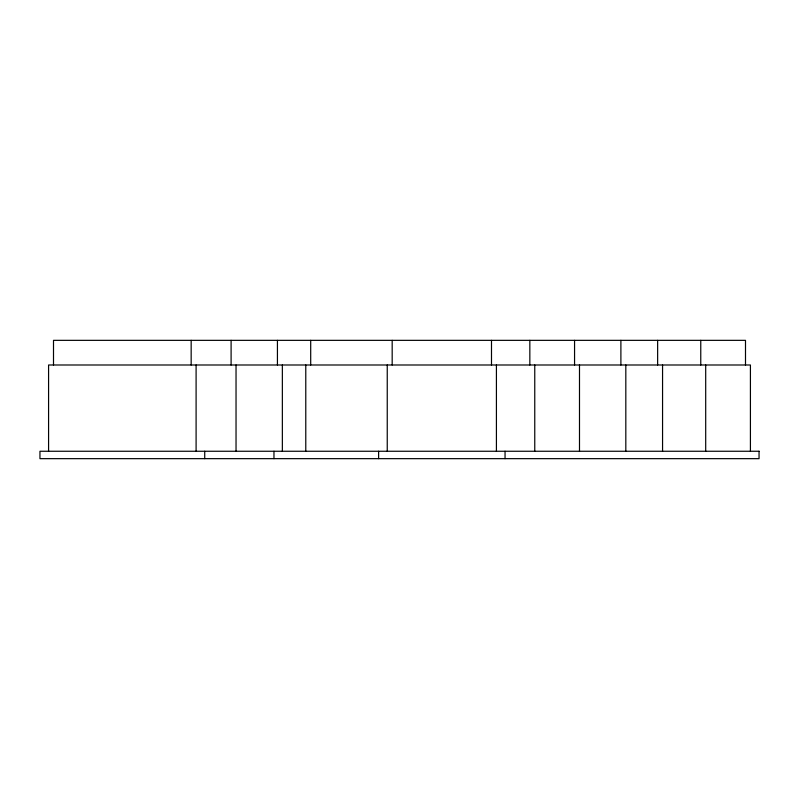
<?xml version="1.0" encoding="UTF-8"?>
<svg xmlns="http://www.w3.org/2000/svg" width="799" height="799" viewBox="0 0 799 799"><rect width="100%" height="100%" fill="white"/><g stroke="black" fill="none" stroke-linecap="round" stroke-linejoin="round"><path stroke-width="1.2" d="M750.421 451.255L750.421 364.993L48.579 364.993L48.579 451.255M745.497 364.993L745.497 340.344L53.503 340.344L53.503 364.993M705.697 364.993L705.697 451.255M700.763 340.344L700.763 364.993M662.561 364.993L662.561 451.255M657.637 340.344L657.637 364.993M625.817 364.993L625.817 451.255M620.893 340.344L620.893 364.993M579.495 364.993L579.495 451.255M574.561 340.344L574.561 364.993M534.761 364.993L534.761 451.255M529.837 340.344L529.837 364.993M505.048 451.255L505.048 458.656M496.419 364.993L496.419 451.255M491.495 340.344L491.495 364.993M392.179 340.344L392.179 364.993M387.245 364.993L387.245 451.255M378.616 451.255L378.616 458.656M310.701 340.344L310.701 364.993M305.777 364.993L305.777 451.255M282.357 364.993L282.357 451.255M277.433 340.344L277.433 364.993M273.967 451.255L273.967 458.656M236.035 364.993L236.035 451.255M231.101 340.344L231.101 364.993M204.724 451.255L204.724 458.656M196.095 364.993L196.095 451.255M191.161 340.344L191.161 364.993M759.05 451.255L39.95 451.255L39.95 458.656L759.05 458.656L759.05 451.255"/></g></svg>
